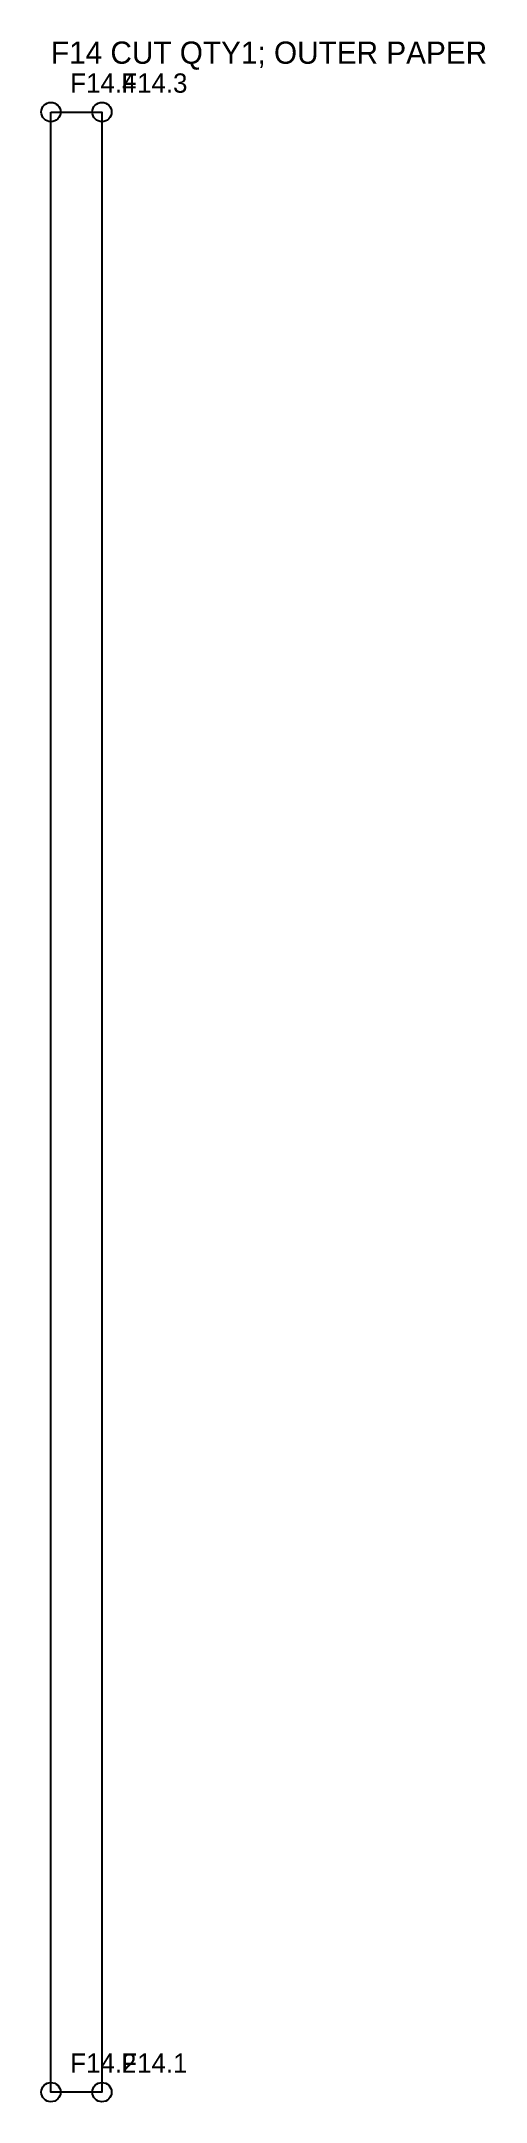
# Model space of a CAD drawing. Header units: millimetres. Extents: x 4 to 50, y 4 to 217.
import ezdxf

# ---------------------------------------------------------------- set-up
doc = ezdxf.new("R2010")
doc.units = ezdxf.units.MM
for name, color, linetype in [('CUT', 7, 'Continuous'), ('LABEL', 3, 'Continuous'), ('REFERENCE', 5, 'Continuous')]:
    doc.layers.add(name, color=color, linetype=linetype)

msp = doc.modelspace()

# ---------------------------------------------------------------- linework, layer by layer
at = {"layer": 'CUT'}
msp.add_lwpolyline([(5, 210), (10.28, 210), (10.28, 5), (5, 5)], close=True, dxfattribs=at)
at = {"layer": 'REFERENCE'}
for centre in [(5, 210), (10.28, 210), (5, 5), (10.28, 5)]:
    msp.add_circle(centre, 1, dxfattribs=at)

# ---------------------------------------------------------------- texts
at = {"layer": 'LABEL'}
msp.add_text('F14 CUT QTY1; OUTER PAPER', height=2.3, dxfattribs=at).set_placement((5, 215))
at = {"layer": 'REFERENCE'}
for s, p in [('F14.4', (7, 212)), ('F14.3', (12.28, 212)), ('F14.2', (7, 7)), ('F14.1', (12.28, 7))]:
    msp.add_text(s, height=2, dxfattribs=at).set_placement(p)

doc.saveas('drawing.dxf')
